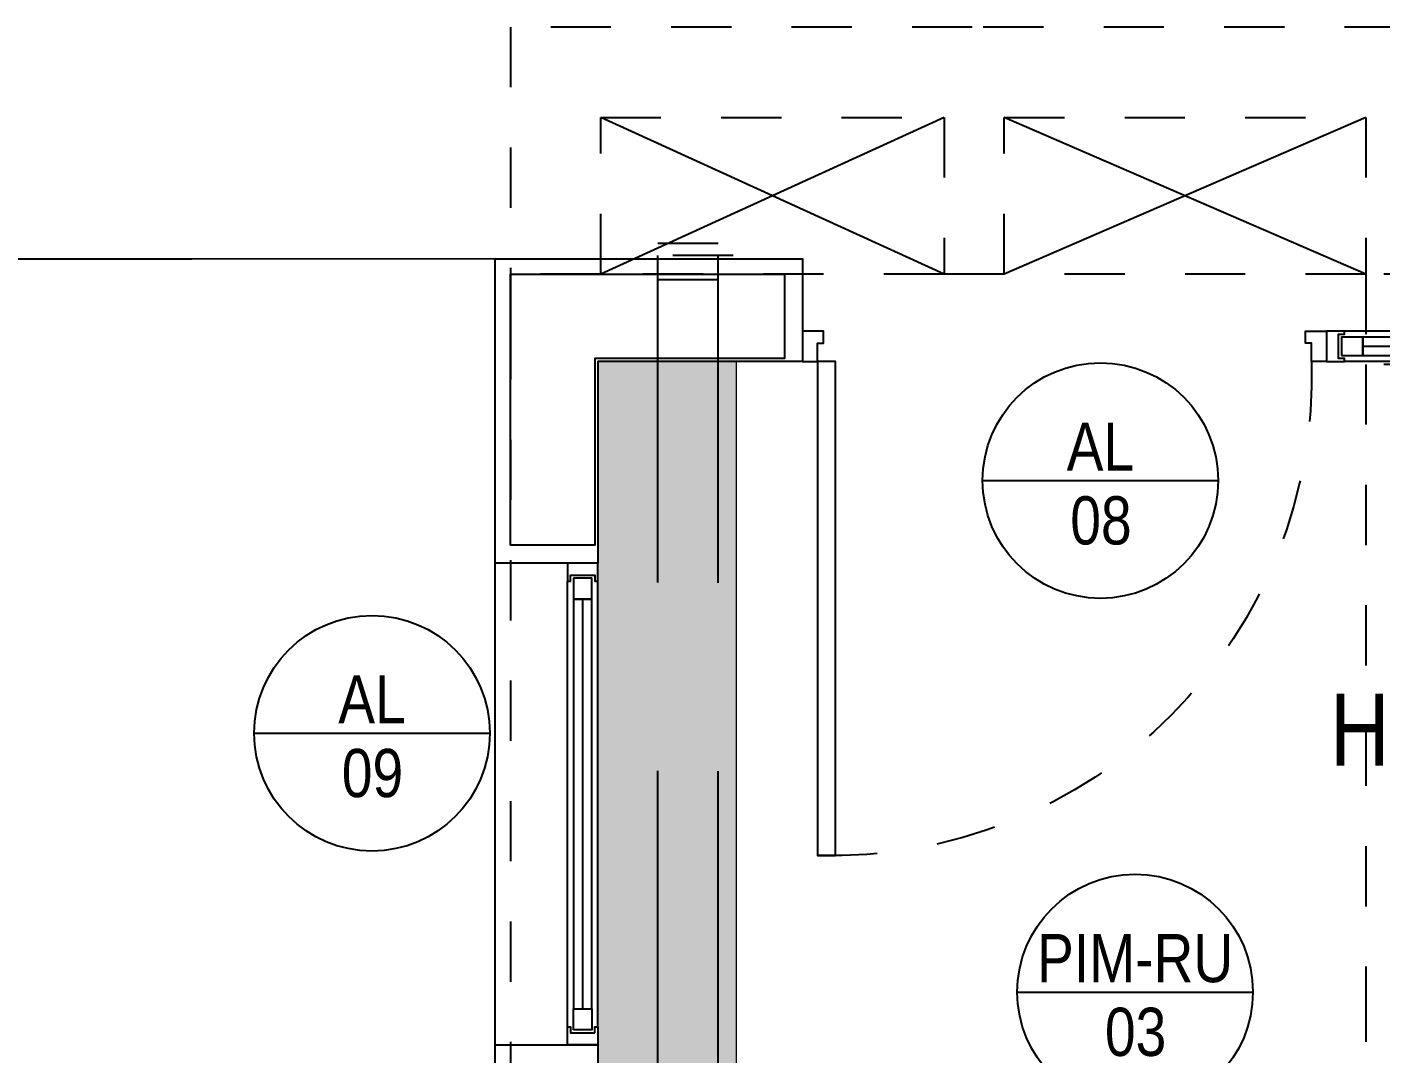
# Model space of a CAD drawing. Header units: metres. Extents: x -23 to 570, y -25 to 184.
# Drawn here: x 117.728 to 119.975, y 5.475 to 7.18 of the extents above; entities that cross this region are included whole.
import ezdxf
from ezdxf.enums import TextEntityAlignment as Align

# ---------------------------------------------------------------- set-up
doc = ezdxf.new("R2010")
doc.units = ezdxf.units.M
doc.header["$LTSCALE"] = 0.1
for name, pattern in [('DUPLEX SUPERIOR$0$DASHEDX2', [1.5, 1, -0.5]), ('DUPLEX SUPERIOR$0$ESTILO_TQS_0001', [1, 0.7, -0.3]), ('DUPLEX SUPERIOR$0$HIDDEN2', [0.1875, 0.125, -0.0625])]:
    doc.linetypes.add(name, pattern=pattern)
for name, color, linetype in [('ARQ-SIM', 1, 'Continuous'), ('ARQ-TXT', 2, 'Continuous'), ('DUPLEX SUPERIOR$0$1', 232, 'DUPLEX SUPERIOR$0$DASHEDX2'), ('DUPLEX SUPERIOR$0$21', 232, 'Continuous'), ('DUPLEX SUPERIOR$0$210', 15, 'DUPLEX SUPERIOR$0$ESTILO_TQS_0001'), ('DUPLEX SUPERIOR$0$4', 2, 'Continuous'), ('DUPLEX SUPERIOR$0$ARQ-ALV ACAB', 4, 'Continuous'), ('DUPLEX SUPERIOR$0$ARQ-ALV OSSO', 5, 'Continuous'), ('DUPLEX SUPERIOR$0$ARQ-AUX', 7, 'Continuous'), ('DUPLEX SUPERIOR$0$ARQ-CAX @ 1', 1, 'Continuous'), ('DUPLEX SUPERIOR$0$ARQ-MOB', 7, 'Continuous'), ('DUPLEX SUPERIOR$0$ARQ-PRJ', 7, 'DUPLEX SUPERIOR$0$DASHEDX2')]:
    doc.layers.add(name, color=color, linetype=linetype)
doc.layers.add('DUPLEX SUPERIOR$0$ARQ-FORRO', color=9, linetype='Continuous', lineweight=5)
doc.styles.add('Adesa', font='ARIALN.TTF')
doc.styles.add('M50', font='ARIALN.TTF', dxfattribs={"height": 0.15})

# ---------------------------------------------------------------- blocks, each defined once
blk = doc.blocks.new('*U1066')
for points in [[(0, 0), (0, 0.8204), (0.03, 0.8204), (0.03, 0)], [(-0.025, 0), (0, 0), (0, -0.03), (0.01, -0.03), (0.01, -0.05), (-0.025, -0.05), (-0.025, 0)], [(0.845, 0), (0.82, 0), (0.82, -0.03), (0.81, -0.03), (0.81, -0.05), (0.845, -0.05), (0.845, 0)]]:
    blk.add_lwpolyline(points, close=True)
at = {"layer": 'DUPLEX SUPERIOR$0$ARQ-PRJ'}
blk.add_arc((0.0237, 0.0242), 0.7967, 358.2599, 91.7013, dxfattribs=at)
blk = doc.blocks.new('*U1090')
at = {"color": 0, "linetype": 'ByBlock', "ltscale": 0.5}
for points in [[(0.02, -0.045), (0.02, -0.045), (0.02, -0.045), (0.02, -0.045), (0.02, -0.045), (0.02, -0.045), (0.02, -0.045), (0.02, -0.045), (0.02, -0.045), (0.03, -0.045), (0.03, -0.05), (0, -0.05), (0, 0), (0.03, 0), (0.03, -0.005), (0.02, -0.005), (0.02, -0.045)], [(0.71, -0.045), (0.71, -0.045), (0.71, -0.045), (0.71, -0.045), (0.71, -0.045), (0.71, -0.045), (0.71, -0.045), (0.71, -0.045), (0.71, -0.045), (0.7, -0.045), (0.7, -0.05), (0.73, -0.05), (0.73, 0), (0.7, 0), (0.7, -0.005), (0.71, -0.005), (0.71, -0.045)], [(0.025, -0.01), (0.06, -0.01), (0.06, -0.04), (0.025, -0.04)], [(0.705, -0.01), (0.67, -0.01), (0.67, -0.04), (0.705, -0.04)]]:
    blk.add_lwpolyline(points, close=True, dxfattribs=at)
at = {"color": 8, "linetype": 'ByBlock', "ltscale": 0.5}
for points in [[(0.7, 0), (0.03, 0)], [(0.7, -0.05), (0.03, -0.05)]]:
    blk.add_lwpolyline(points, dxfattribs=at)
at = {"color": 7, "linetype": 'ByBlock', "ltscale": 0.5}
blk.add_lwpolyline([(0.67, -0.01), (0.67, -0.04), (0.06, -0.04), (0.06, -0.01)], close=True, dxfattribs=at)
blk.add_lwpolyline([(0.06, -0.025), (0.67, -0.025)], dxfattribs=at)
blk = doc.blocks.new('*U1067')
at = {"color": 0, "linetype": 'ByBlock', "ltscale": 0.5}
for points in [[(0.02, -0.045), (0.02, -0.045), (0.02, -0.045), (0.02, -0.045), (0.02, -0.045), (0.02, -0.045), (0.02, -0.045), (0.02, -0.045), (0.02, -0.045), (0.03, -0.045), (0.03, -0.05), (0, -0.05), (0, 0), (0.03, 0), (0.03, -0.005), (0.02, -0.005), (0.02, -0.045)], [(0.7799, -0.045), (0.7799, -0.045), (0.7799, -0.045), (0.7799, -0.045), (0.7799, -0.045), (0.7799, -0.045), (0.7799, -0.045), (0.7799, -0.045), (0.7799, -0.045), (0.7699, -0.045), (0.7699, -0.05), (0.7999, -0.05), (0.7999, 0), (0.7699, 0), (0.7699, -0.005), (0.7799, -0.005), (0.7799, -0.045)], [(0.025, -0.01), (0.06, -0.01), (0.06, -0.04), (0.025, -0.04)], [(0.7749, -0.01), (0.7399, -0.01), (0.7399, -0.04), (0.7749, -0.04)]]:
    blk.add_lwpolyline(points, close=True, dxfattribs=at)
at = {"color": 8, "linetype": 'ByBlock', "ltscale": 0.5}
for points in [[(0.7699, 0), (0.03, 0)], [(0.7699, -0.05), (0.03, -0.05)]]:
    blk.add_lwpolyline(points, dxfattribs=at)
at = {"color": 7, "linetype": 'ByBlock', "ltscale": 0.5}
blk.add_lwpolyline([(0.7399, -0.01), (0.7399, -0.04), (0.06, -0.04), (0.06, -0.01)], close=True, dxfattribs=at)
blk.add_lwpolyline([(0.06, -0.025), (0.7399, -0.025)], dxfattribs=at)
blk = doc.blocks.new('DUPLEX SUPERIOR$0$E3')
at = {"layer": 'DUPLEX SUPERIOR$0$ARQ-PRJ'}
for p, q in [((302.2155, -376.0693), (302.3155, -376.0693)), ((302.3155, -376.1693), (302.3155, -376.0693)), ((302.2155, -376.1693), (302.3155, -376.1693))]:
    blk.add_line(p, q, dxfattribs=at)
for radius, start, end in [(0.0718, 44.1572, 315.8498), (0.0702, 45.4504, 314.5569), (0.05, 90, 270), (0.0702, 314.5569, 45.4504), (0.0718, 315.8498, 44.1572)]:
    blk.add_arc((302.2155, -376.1193), radius, start, end, dxfattribs=at)
blk = doc.blocks.new('DUPLEX SUPERIOR$0$E2')
for p, q in [((305.4121, -368.5377), (305.5121, -368.5377)), ((305.3871, -368.5577), (305.5371, -368.5577)), ((305.4121, -368.5977), (305.4121, -368.5577)), ((305.5121, -368.5977), (305.5121, -368.5577)), ((305.4121, -368.5977), (305.5121, -368.5977))]:
    blk.add_line(p, q)
blk = doc.blocks.new('DUPLEX SUPERIOR$0$A$C75f21657')
at = {"layer": 'DUPLEX SUPERIOR$0$ARQ-PRJ', "linetype": 'DUPLEX SUPERIOR$0$HIDDEN2', "ltscale": 50}
for p, q in [((-0.1999, 0.2872, 0), (-0.1999, 2.6999)), ((-0.0999, 0.2877, 0), (-0.0999, 2.6999))]:
    blk.add_line(p, q, dxfattribs=at)
at = {"layer": 'DUPLEX SUPERIOR$0$ARQ-PRJ'}
blk.add_blockref('DUPLEX SUPERIOR$0$E2', (-305.612, 371.2632), dxfattribs=at)
at = {"layer": 'DUPLEX SUPERIOR$0$ARQ-PRJ', "linetype": 'DUPLEX SUPERIOR$0$HIDDEN2', "ltscale": 0.5, "xscale": -1, "rotation": 270.0000000000001}
blk.add_blockref('DUPLEX SUPERIOR$0$E3', (375.9694, -302.0282, 0), dxfattribs=at)
blk = doc.blocks.new('DUPLEX SUPERIOR$0$planta duplex superior tipo 2')
at = {"layer": 'DUPLEX SUPERIOR$0$ARQ-FORRO'}
h = blk.add_hatch(color=256, dxfattribs=at)
h.dxf.hatch_style = 1
h.paths.add_polyline_path([(-3.26, -2.745), (-3.49, -2.745), (-3.4901, -3.955), (-3.2601, -3.955)])
at = {"layer": 'DUPLEX SUPERIOR$0$ARQ-ALV ACAB'}
for points in [[(-3.09, -3.95), (-3.09, -3.8799), (-3.26, -3.8799), (-3.26, -3.955), (-3.81, -3.9548), (-3.81, -4.0548), (-3.26, -4.055), (-3.26, -5.2749), (-4.53, -5.2747), (-4.53, -4.0548), (-4.48, -4.0548), (-4.48, -3.9548), (-4.535, -3.9548), (-4.665, -3.955)], [(-3.09, -2.575), (-3.6, -2.575), (-3.6, -2.745), (-3.26, -2.745), (-3.26, -3.08), (-3.09, -3.0799), (-3.09, -2.575)]]:
    blk.add_lwpolyline(points, dxfattribs=at)
at = {"layer": 'DUPLEX SUPERIOR$0$ARQ-ALV OSSO'}
blk.add_lwpolyline([(-3.115, -2.75), (-3.115, -2.6), (-3.57, -2.6), (-3.57, -2.74), (-3.255, -2.74), (-3.255, -3.05), (-3.115, -3.0499), (-3.115, -2.75)], dxfattribs=at)
at = {"layer": 'DUPLEX SUPERIOR$0$ARQ-AUX', "elevation": 0}
blk.add_lwpolyline([(-3.09, -3.8799), (-3.09, -3.0799)], dxfattribs=at)
at = {"layer": 'DUPLEX SUPERIOR$0$ARQ-FORRO'}
blk.add_lwpolyline([(-3.26, -2.745), (-3.49, -2.745), (-3.4901, -3.955), (-3.2601, -3.955)], close=True, dxfattribs=at)
blk.add_blockref('DUPLEX SUPERIOR$0$A$C75f21657', (-3.26, -5.2749))
at = {"layer": 'DUPLEX SUPERIOR$0$ARQ-CAX @ 1'}
for name, p, rotation in [('*U1090', (-4.47, -2.745), 180), ('*U1066', (-3.625, -2.745), 180), ('*U1067', (-3.21, -3.08, 0), 270)]:
    blk.add_blockref(name, p, dxfattribs=dict(at, rotation=rotation))
blk = doc.blocks.new('DUPLEX SUPERIOR$0$MOB_Jacuzzi-SPA J180 Quality')
h = blk.add_hatch()
h.set_pattern_fill('DOTS', color=251, scale=30, style=0)
h.set_pattern_definition([(4e-14, (-2e-12, 0), (0.9375, 1.875), [0, -1.875])])
h.paths.add_polyline_path([(333.01, -53.49), (278.51, -53.49), (278.51, -107.99, 0.414214)])
h.paths.add_polyline_path([(278.51, -53.49), (242.69, -53.49, -0.018763), (241.84, -80.26, 0.306451), (254.78, -102.55, 0.113107), (278.51, -107.99)])
h.paths.add_polyline_path([(333.01, -53.49, 0.414214), (278.51, 1.01), (278.51, -53.49)])
h.paths.add_polyline_path([(278.51, 1.01, 0.153802), (247.27, -8.83, 0.542604), (247.49, -15.54, -0.759815), (244.51, -26.28), (244.19, -26.28, 0.435355), (241.7, -28.96, -0.017198), (242.69, -53.49), (278.51, -53.49)])
h.paths.add_polyline_path([(766.01, -48.3), (1414.82, -48.3), (1414.82, 326.7), (766.01, 326.7)], flags=9)
blk = doc.blocks.new('DUPLEX SUPERIOR$0$layout dup sup tipo 2')
at = {"layer": 'DUPLEX SUPERIOR$0$ARQ-MOB'}
blk.add_lwpolyline([(-18.0014, -6.7949), (-15.3614, -6.7949)], dxfattribs=at)
at = {"layer": 'DUPLEX SUPERIOR$0$ARQ-MOB', "color": 251, "xscale": -0.01, "yscale": 0.01, "zscale": 0.01}
blk.add_blockref('DUPLEX SUPERIOR$0$MOB_Jacuzzi-SPA J180 Quality', (-13.6624, -4.7265), dxfattribs=at)
blk = doc.blocks.new('DUPLEX SUPERIOR$0$EST-LO-012-BAR-R00')
at = {"layer": 'DUPLEX SUPERIOR$0$4'}
h = blk.add_hatch(color=8, dxfattribs=at)
h.dxf.hatch_style = 1
h.paths.add_polyline_path([(-1094.500883, 35.997145), (-1113.500883, 35.997145), (-1113.500883, -14.002855), (-1094.500883, -14.002855)])
h.paths.add_polyline_path([(-786.000061, 35.997145), (-805.000061, 35.997145), (-805.000061, -14.002855), (-786.000061, -14.002855)])
h.paths.add_polyline_path([(-980.00031, -99.999277), (-993.00031, -99.999277), (-993.00031, -232), (-1239.500379, -232), (-1239.500379, -245), (-980.00031, -245)])
h.paths.add_polyline_path([(-980.00031, -396.003386), (-1239.500379, -396.003386), (-1239.500379, -409.003386), (-993.00031, -409.003386), (-993.00031, -541.004109), (-980.00031, -541.004109)])
h.paths.add_polyline_path([(-1534.999687, -396.002061), (-1547.999687, -396.002061), (-1547.999687, -566.99002), (-1534.999687, -566.99002), (-1534.999687, -458.002855), (-1532.999904, -458.002855), (-1532.999904, -445.003037), (-1534.999687, -445.003037)])
h.paths.add_polyline_path([(-2548.999343, 77.001566), (-2561.999343, 77.001566), (-2561.999343, -195.998214), (-2399.510997, -195.998214), (-2399.510997, -182.998214), (-2548.999343, -182.998214)], flags=17)
h.paths.add_polyline_path([(-2548.999822, -458.004942), (-2399.510997, -458.004942), (-2399.510997, -445.004942), (-2561.999822, -445.004942), (-2561.999822, -718.004952), (-2548.999822, -718.004952)], flags=17)
h.paths.add_polyline_path([(280.995777, -409.003386), (459.996043, -409.003386), (459.996043, -396.003386), (280.995777, -396.003386)])
h.paths.add_polyline_path([(1014.995404, -718.004952), (1027.995404, -718.004952), (1027.995404, -566.99002), (1014.995404, -566.99002)])
h.paths.add_polyline_path([(865.506331, -458.001482), (1012.995404, -458.001482), (1012.995404, -444.99002), (865.506331, -444.99002)])
h.paths.add_polyline_path([(865.506331, -196.001904), (1012.995156, -196.001904), (1012.995156, -183.00198), (865.506331, -183.00198)])
h.paths.add_polyline_path([(1014.995156, -74.001904), (1027.995156, -74.001904), (1027.995156, 77.000887), (1014.995156, 77.000887)])
h.paths.add_polyline_path([(280.995777, -245), (459.996043, -245), (459.996043, -232.000209), (280.995777, -232.000209)])
h.paths.add_polyline_path([(-57.501936, -245), (0, -245), (0, -225.996934), (-57.501936, -225.996934)])
h.paths.add_polyline_path([(-980.00031, -245), (-801.000061, -245), (-801.000061, -232), (-980.00031, -232)])
h.paths.add_polyline_path([(-980.00031, -409.003177), (-801.000061, -409.003177), (-801.000061, -395.999165), (-980.00031, -395.999165)])
h.paths.add_polyline_path([(-1547.999687, -74.000884), (-1534.999687, -74.000884), (-1534.999687, 77.000932), (-1547.999687, 77.000932)])
h.paths.add_polyline_path([(-1532.999687, -196.000349), (-1385.510847, -196.000349), (-1385.510847, -183.000531), (-1532.999687, -183.000531)])
h.paths.add_polyline_path([(-1547.999904, -718.004976), (-1534.999687, -718.004976), (-1534.999687, -566.99002), (-1547.999904, -566.99002)])
h.paths.add_polyline_path([(-1532.999904, -458.002855), (-1385.510832, -458.002855), (-1385.510832, -445.003037), (-1532.999904, -445.003037)])
h.paths.add_polyline_path([(-1548.000663, -396.002061), (-2253.500545, -396.002061), (-2253.500545, -409.001685), (-2008.001965, -409.001685), (-2008.001965, -540.996579), (-1995.001777, -540.996579), (-1995.001777, -409.00183), (-1548.000663, -409.00183)])
h.paths.add_polyline_path([(1245.999783, -327.001694), (1689.007686, -327.001694), (1689.007686, -314.001694), (1245.999783, -314.001694)])
h.paths.add_polyline_path([(-249.004459, -245.001553), (-236.004459, -245.001553), (-236.004459, -0.001553), (-249.004459, -0.001553)])
h.paths.add_polyline_path([(-1548.000446, -245.001325), (-1548.000446, -232.001024), (-1995.001965, -232.001024), (-1995.001965, -100.000624), (-2008.001965, -100.000624), (-2008.001965, -232.001325), (-2253.500545, -232.001325), (-2253.500545, -245.001325)])
h.paths.add_polyline_path([(-3223.007243, -327.001694), (-2779.99934, -327.001694), (-2779.99934, -314.001694), (-3223.007243, -314.001694)])
h.paths.add_polyline_path([(1015.01125, -327.001694), (1155.51125, -327.001694), (1155.51125, -314.001694), (1015.01125, -314.001694)])
h.paths.add_polyline_path([(-2689.510807, -327.001694), (-2549.010807, -327.001694), (-2549.010807, -314.001694), (-2689.510807, -314.001694)])
h.paths.add_polyline_path([(-3223.007243, -72.001699), (-3208.007243, -72.001699), (-3208.007243, -42.001699), (-3223.007243, -42.001699)])
h.paths.add_polyline_path([(-2962.007243, -72.001699), (-2947.007243, -72.001699), (-2947.007243, -42.001699), (-2962.007243, -42.001699)])
h.paths.add_polyline_path([(1413.007686, -72.001699), (1428.007686, -72.001699), (1428.007686, -42.001699), (1413.007686, -42.001699)])
h.paths.add_polyline_path([(1674.007686, -72.001699), (1689.007686, -72.001699), (1689.007686, -42.001699), (1674.007686, -42.001699)])
h.paths.add_polyline_path([(-3223.007243, -599.001687), (-3208.007243, -599.001687), (-3208.007243, -569.001687), (-3223.007243, -569.001687)])
h.paths.add_polyline_path([(-2962.007243, -599.001687), (-2947.007243, -599.001687), (-2947.007243, -569.001687), (-2962.007243, -569.001687)])
h.paths.add_polyline_path([(1413.007686, -599.001687), (1428.007686, -599.001687), (1428.007686, -569.001687), (1413.007686, -569.001687)])
h.paths.add_polyline_path([(1674.007686, -599.001687), (1689.007686, -599.001687), (1689.007686, -569.001687), (1674.007686, -569.001687)])
edge = h.paths.add_edge_path()
edge.add_line((-2399.510997, -445.004942), (-2561.999822, -445.004942))
edge.add_line((-2561.999822, -445.004942), (-2561.999822, -718.004952))
edge.add_line((-2561.999822, -718.004952), (-2548.999822, -718.004952))
edge.add_line((-2548.999822, -718.004952), (-2548.999822, -458.004942))
edge.add_line((-2548.999822, -458.004942), (-2399.510997, -458.004942))
edge.add_line((-2399.510997, -458.004942), (-2399.510997, -445.005172))
edge.add_line((-2561.999343, 77.001566), (-2561.999343, -195.998214))
edge.add_line((-2561.999343, -195.998214), (-2399.510997, -195.998214))
edge.add_line((-2399.510997, -195.998214), (-2399.510997, -182.998214))
edge.add_line((-2399.510997, -182.998214), (-2548.999343, -182.998214))
edge.add_line((-2548.999343, -182.998214), (-2548.999343, 77.001566))
edge.add_line((-2548.999343, 77.001566), (-2561.999822, 77.001566))
h.paths.add_polyline_path([(-1109.165788, -62.830897), (-1109.165788, -3.910365), (-1132.141572, -3.910365), (-1132.141572, -62.830897)], flags=9)
at = {"layer": 'DUPLEX SUPERIOR$0$1'}
for points in [[(-1853.000476, -669.499721), (-1853.000476, -409.00183)], [(-1995.001965, -559.501786), (-1995.001965, -540.996579)], [(-1995.001965, -661.999721), (-1995.001965, -559.501786)], [(-1995.001965, -676.999721), (-1995.001965, -661.999721)], [(-1853.000476, -718.004952), (-1853.000476, -669.499721)], [(-1995.001965, -676.999721), (-1935.000476, -676.999721)], [(-1995.001965, -703.004952), (-1995.001965, -676.999721)], [(-1935.000476, -676.999721), (-1935.000476, -703.004952)], [(-1925.000476, -676.999721), (-1868.000476, -676.999721)], [(-1925.000476, -703.004952), (-1925.000476, -676.999721)], [(-1868.000476, -676.999721), (-1868.000476, -703.004952)], [(-1935.000476, -703.004952), (-1995.001965, -703.004952)], [(-1868.000476, -703.004952), (-1925.000476, -703.004952)], [(-2001.501965, -718.004952), (-1929.69119, -718.004952)], [(-1929.69119, -718.004952), (-1853.000476, -718.004952)]]:
    blk.add_lwpolyline(points, dxfattribs=at)
at = {"layer": 'DUPLEX SUPERIOR$0$21'}
for p, q in [((-1995.001965, -703.004952), (-1935.000476, -676.999721)), ((-1995.001965, -676.999721), (-1935.000476, -703.004952)), ((-1925.000476, -703.004952), (-1868.000476, -676.999721)), ((-1925.000476, -676.999721), (-1868.000476, -703.004952))]:
    blk.add_line(p, q, dxfattribs=at)
at = {"layer": 'DUPLEX SUPERIOR$0$210'}
for p, q in [((-2008.001965, -661.999721), (-1995.001965, -661.999721)), ((-2008.001965, -676.999721), (-1995.001965, -676.999721)), ((-1935.000476, -676.999721), (-1925.000476, -676.999721)), ((-1868.000476, -676.999721), (-1853.000476, -676.999721))]:
    blk.add_line(p, q, dxfattribs=at)
blk = doc.blocks.new('DUPLEX SUPERIOR')
at = {"layer": 'DUPLEX SUPERIOR$0$ARQ-MOB', "elevation": 0}
blk.add_lwpolyline([(-18.505, -6.795), (-18.0014, -6.7948)], dxfattribs=at)
at = {"linetype": 'Continuous', "xscale": 0.01, "yscale": 0.01, "zscale": 0.01}
blk.add_blockref('DUPLEX SUPERIOR$0$EST-LO-012-BAR-R00', (0, 0), dxfattribs=at)
at = {"layer": 'DUPLEX SUPERIOR$0$ARQ-MOB'}
blk.add_blockref('DUPLEX SUPERIOR$0$layout dup sup tipo 2', (0, 0, 0), dxfattribs=at)
at = {"layer": 'DUPLEX SUPERIOR$0$ARQ-PRJ', "xscale": -1, "rotation": 180}
blk.add_blockref('DUPLEX SUPERIOR$0$planta duplex superior tipo 2', (-15.415, -9.37, 0), dxfattribs=at)
blk = doc.blocks.new('TIPO COTA$0$Chamada_planta')
at = {"layer": 'ARQ-SIM'}
blk.add_line((-1.304, 0), (1.304, 0), dxfattribs=at)
blk.add_circle((0, 0), 1.304, dxfattribs=at)
at = {"layer": 'ARQ-SIM', "color": 2, "style": 'Adesa'}
for tag, p in [('NUMERO', (0, 0.234)), ('C.D.', (0, -0.272))]:
    blk.add_attdef(tag, text='', height=0.5, dxfattribs=at).set_placement(p, align=Align.MIDDLE_CENTER)

msp = doc.modelspace()

# ---------------------------------------------------------------- block references
at = {"rotation": 180}
msp.add_blockref('DUPLEX SUPERIOR', (100, 0), dxfattribs=at)

# ---------------------------------------------------------------- next in the draw order: block references
at = {"layer": 'ARQ-SIM'}
ref = msp.add_blockref('TIPO COTA$0$Chamada_planta', (119.5096, 6.4271), dxfattribs=dict(at, xscale=0.15, yscale=0.15, zscale=0.15))
ref.add_attrib('NUMERO', 'AL', dxfattribs={"color": 2, "height": 0.08, "style": 'Adesa'}).set_placement((119.5096, 6.4834), align=Align.MIDDLE_CENTER)
ref.add_attrib('C.D.', '08', dxfattribs={"color": 2, "height": 0.08, "style": 'Adesa'}).set_placement((119.5105, 6.361), align=Align.MIDDLE_CENTER)
ref = msp.add_blockref('TIPO COTA$0$Chamada_planta', (118.3003, 6.0076), dxfattribs=dict(at, xscale=0.15, yscale=0.15, zscale=0.15))
ref.add_attrib('NUMERO', 'AL', dxfattribs={"color": 2, "height": 0.08, "style": 'Adesa'}).set_placement((118.3003, 6.0639), align=Align.MIDDLE_CENTER)
ref.add_attrib('C.D.', '09', dxfattribs={"color": 2, "height": 0.08, "style": 'Adesa'}).set_placement((118.3011, 5.9415), align=Align.MIDDLE_CENTER)
ref = msp.add_blockref('TIPO COTA$0$Chamada_planta', (119.5672, 5.5779, 0), dxfattribs=dict(at, xscale=0.15, yscale=0.15, zscale=0.15))
ref.add_attrib('NUMERO', 'PIM-RU', dxfattribs={"color": 2, "height": 0.08, "style": 'Adesa'}).set_placement((119.5672, 5.6342, 0), align=Align.MIDDLE_CENTER)
ref.add_attrib('C.D.', '03', dxfattribs={"color": 2, "height": 0.08, "style": 'Adesa'}).set_placement((119.568, 5.5118, 0), align=Align.MIDDLE_CENTER)

# ---------------------------------------------------------------- next in the draw order: texts
at = {"layer": 'ARQ-TXT', "style": 'M50'}
msp.add_text('HALL', height=0.12, dxfattribs=at).set_placement((120.0625, 6.0135, 0.0226), align=Align.MIDDLE)

doc.saveas('drawing.dxf')
